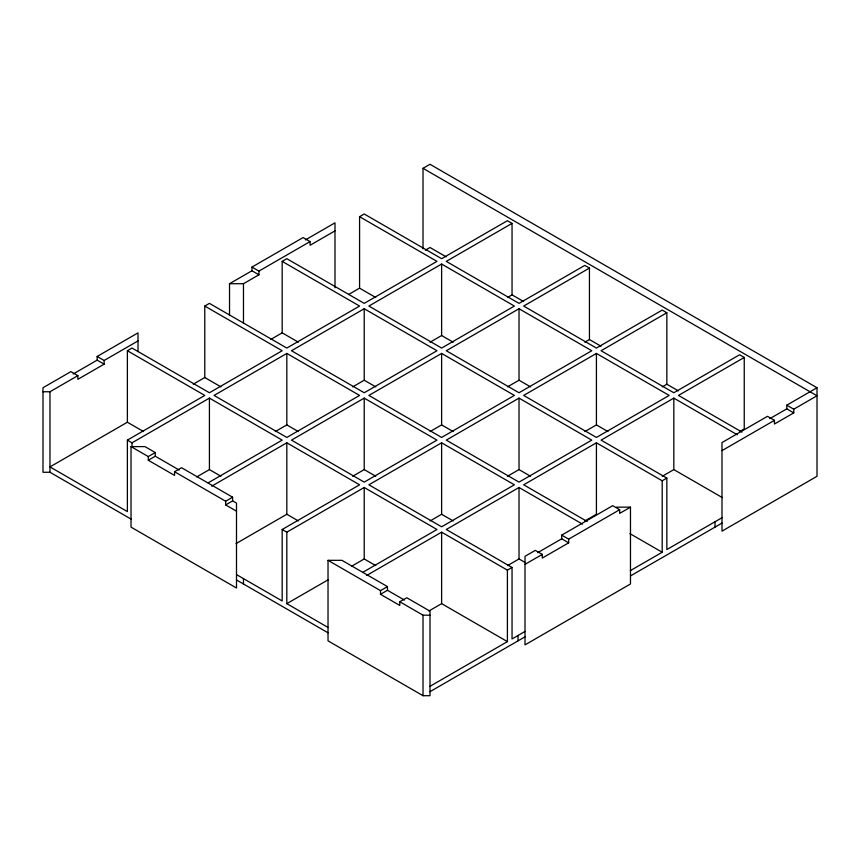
<?xml version="1.0" encoding="UTF-8"?>
<svg xmlns="http://www.w3.org/2000/svg" width="860" height="860" viewBox="0 0 860 860"><rect width="100%" height="100%" fill="white"/><g stroke="black" fill="none" stroke-linecap="round" stroke-linejoin="round"><path stroke-width="1.29" d="M73.175 373.982L97.158 360.136L97.158 356.459L138.008 332.874L138.008 351.665M229.523 315.512L229.523 283.714L251.958 270.76L251.958 267.084L303.096 237.564L310.062 241.595L310.062 245.272L334.991 230.878M423.023 168.323L430 164.292L817 387.731L817 476.3L721.991 531.147L721.991 442.577L767.496 416.315L774.462 420.336L774.462 424.012L793.758 412.875L793.758 409.199L817 395.783L423.023 168.323L423.023 248.841M305.364 239.929L334.991 222.826L334.991 287.788M43 391.752L49.977 391.752L77.862 375.648L77.862 379.325L104.124 364.167L104.124 360.49L138.008 340.925M251.958 267.084L258.925 271.115L310.062 241.595M127.377 350.74L204.777 395.428L127.377 440.116L127.377 511.592L49.977 466.905L127.377 422.217L127.377 350.74L132.021 348.063L209.421 392.751L282.177 350.74L204.777 306.063L204.777 377.529L220.945 386.871M204.777 306.063L209.421 303.376L286.821 348.063L359.577 306.063L282.177 261.375L282.177 332.841L298.345 342.183M229.523 283.714L243.477 283.714L258.925 274.791L258.925 271.115M282.177 261.375L286.821 258.688L364.221 303.376L436.977 261.375L359.577 216.688L359.577 288.154L375.745 297.495M359.577 216.688L364.221 214L441.621 258.688L507.4 220.708L512.044 223.396L512.044 294.873L523.6 301.537M193.274 384.173L204.777 377.529M270.793 339.421L282.177 332.841M348.569 294.507L359.577 288.154M425.388 250.163L430 247.497L446.168 256.839M127.377 440.116L132.021 442.803L209.421 398.115L282.177 440.116L208.238 482.804M286.821 353.428L214.075 395.428L286.821 437.439L359.577 395.428L286.821 353.428L286.821 424.904L275.275 431.569M364.221 308.74L291.475 350.74L364.221 392.751L436.977 350.74L364.221 308.74L364.221 380.217L352.675 386.882M441.621 264.052L368.875 306.063L441.621 348.063L514.377 306.063L441.621 264.052L441.621 335.529L430.075 342.194M512.044 223.396L446.275 261.375L519.021 303.376L584.8 265.396L589.444 268.083L589.444 339.55L601 346.225M148.296 456.574L148.296 460.25L174.558 475.408L174.558 471.731L225.653 501.229L225.653 504.906L232.619 500.885L236.5 503.121L236.5 588.014L131.032 527.126L131.032 446.609L148.296 456.574L155.262 452.543L155.262 456.219L179.245 470.065M148.296 460.25L155.262 456.219M174.558 471.731L181.525 467.711L232.619 497.209L232.619 500.885M196.714 476.924L209.421 469.592L220.966 476.257M507.432 297.528L512.044 294.873M211.732 486.158L286.821 442.803L359.577 484.803L282.177 529.491L282.177 600.968L236.5 574.598M364.221 398.115L291.475 440.116L364.221 482.116L436.977 440.116L364.221 398.115L364.221 469.592L352.675 476.257M441.621 353.428L368.875 395.428L441.621 437.439L514.377 395.428L441.621 353.428L441.621 424.904L430.075 431.569M519.021 308.74L446.275 350.74L519.021 392.751L591.777 350.74L519.021 308.74L519.021 380.217L507.475 386.882M589.444 268.083L523.675 306.063L596.421 348.063L662.2 310.084L666.844 312.771L666.844 384.237L678.4 390.902M225.653 501.229L232.619 497.209M235.995 543.617L286.821 514.269L298.366 520.945M584.832 342.215L589.444 339.55M282.177 529.491L286.821 532.179L364.221 487.491L436.977 529.491L363.038 572.179M441.621 442.803L368.875 484.803L441.621 526.804L514.377 484.803L441.621 442.803L441.621 514.269L430.075 520.945M519.021 398.115L446.275 440.116L519.021 482.116L591.777 440.116L519.021 398.115L519.021 469.592L507.475 476.257M596.421 353.428L523.675 395.428L596.421 437.439L669.177 395.428L596.421 353.428L596.421 424.904L584.875 431.569M666.844 312.771L601.075 350.74L673.821 392.751L739.6 354.771L744.244 357.459L744.244 428.925L739.632 431.591M286.821 532.179L286.821 603.645L328.412 579.64M351.514 566.299L364.221 558.957L375.766 565.633M662.232 386.903L666.844 384.237M366.532 575.523L441.621 532.179L507.4 570.148L512.044 567.471L512.044 638.937L525.009 631.455M582.489 524.127L519.021 487.491L446.275 529.491L512.044 567.471M721.991 517.731L666.844 549.572L666.844 478.096L662.2 480.783L596.421 442.803L523.675 484.803L587.143 521.45M737.289 434.762L673.821 398.115L601.075 440.116L666.844 478.096M744.244 357.459L678.476 395.428L741.943 432.075M380.496 590.626L380.496 594.303L399.782 605.44L399.782 601.763L406.758 597.743L430 611.159L430 695.708L423.023 695.708L328.025 640.851L328.025 560.333L380.496 590.626L387.462 586.606L387.462 590.283L404.49 600.108M380.496 594.303L387.462 590.283M428.914 610.987L441.621 603.645L507.4 641.625L507.4 570.148M507.475 565.633L519.021 558.957L524.793 562.289M584.875 520.945L596.421 514.269L596.421 442.803M662.275 476.257L673.821 469.592L722.292 497.575M537.586 552.722L561.709 538.801L561.709 535.124L612.696 505.68L619.662 509.711L619.662 513.388L630.477 507.153L630.477 583.983L525.009 644.882L525.009 556.312L535.296 550.368L542.262 554.399L542.262 558.075L568.686 542.821L568.686 539.145L619.662 509.711M769.764 418.68L786.782 408.855L786.782 405.178L817 387.731M525.009 564.364L542.262 554.399M721.991 450.629L774.462 420.336M430 686.312L507.4 641.625M630.326 570.653L662.2 552.249L662.2 480.783M430 691.676L525.009 636.83M630.455 575.953L721.991 523.095M131.032 446.609L144.975 446.609L155.262 452.543M131.053 519.085L49.977 472.269L43 472.269L43 387.731L70.896 371.627L77.862 375.648M616.523 507.153L630.477 507.153M328.025 560.333L341.968 560.333L387.462 586.606M399.782 601.763L423.023 615.19L430 615.19M786.782 405.178L793.758 409.199M786.782 408.855L793.758 412.875M441.621 335.529L453.166 342.194M519.021 380.217L530.566 386.882M596.421 424.904L607.966 431.569M251.958 270.76L258.925 274.791M364.221 380.217L375.766 386.882M441.621 424.904L453.166 431.569M519.021 469.592L530.566 476.257M629.885 533.598L662.2 552.249M561.709 535.124L568.686 539.145M561.709 538.801L568.686 542.821M286.821 424.904L298.366 431.569M364.221 469.592L375.766 476.257M441.621 514.269L453.166 520.945M97.158 356.459L104.124 360.49M97.158 360.136L104.124 364.167M127.377 422.217L143.545 431.559M225.653 504.906L236.5 511.173M286.821 603.645L328.112 627.488M236.5 579.962L328.047 632.809M715.025 521.751L715.025 527.126M673.821 398.115L673.821 469.592M519.021 487.491L519.021 558.957M518.032 635.486L518.032 640.851M441.621 532.179L441.621 603.645M423.023 615.19L423.023 695.708M364.221 487.491L364.221 558.957M286.821 442.803L286.821 514.269M243.477 283.714L243.477 323.425M243.477 578.619L243.477 583.983M209.421 398.115L209.421 469.592M132.021 442.803L132.021 446.77M49.977 391.752L49.977 472.269"/></g></svg>
